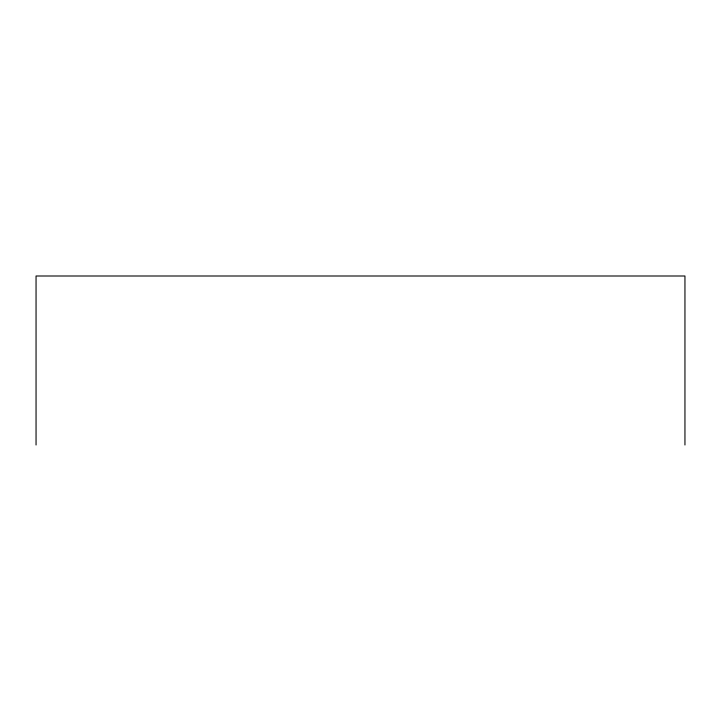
<?xml version="1.0" encoding="UTF-8"?>
<svg xmlns="http://www.w3.org/2000/svg" width="721" height="721" viewBox="0 0 721 721"><rect width="100%" height="100%" fill="white"/><g stroke="black" fill="none" stroke-linecap="round" stroke-linejoin="round"><path stroke-width="1.08" d="M684.95 445.001L684.95 275.999L36.05 275.999L36.05 445.001"/></g></svg>
